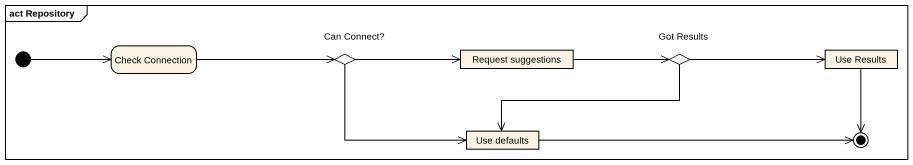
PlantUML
@startuml
mainframe act Repository
hide empty description
state "Check Connection" as Check_Connection
state "Can Connect?" as Can_Connect <<choice>>
state "Request suggestions" as Request_suggestions <<object>>
state "Got Results" as Got_Results <<choice>>
state "Use Results" as Use_Results <<object>>
state "Use defaults" as Use_defaults <<object>>
[*] -right-> Check_Connection
Check_Connection -right-> Can_Connect
Can_Connect -right-> Request_suggestions
Can_Connect -right-> Use_defaults
Request_suggestions -right-> Got_Results
Got_Results -right-> Use_Results
Got_Results -left-> Use_defaults
Use_Results --> [*]
Use_defaults -right-> [*]
@enduml
